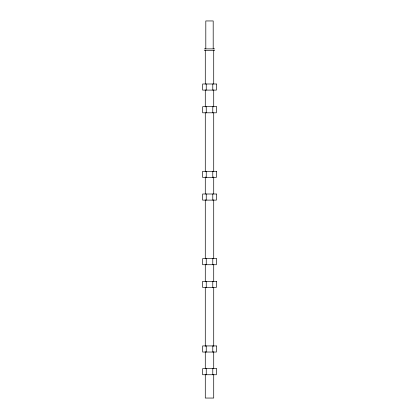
<?xml version="1.0" encoding="UTF-8"?>
<svg xmlns="http://www.w3.org/2000/svg" width="419" height="419" viewBox="0 0 419 419"><rect width="100%" height="100%" fill="white"/><g stroke="black" fill="none" stroke-linecap="round" stroke-linejoin="round"><path stroke-width="0.63" d="M204.268 48.892L214.732 48.892M204.268 50.636L214.732 50.636M213.716 50.636L213.716 84.004M213.716 89.891L213.716 106.903M213.716 112.79L213.716 171.675M213.716 176.907L213.716 193.918M213.716 199.811L213.716 258.691M213.716 264.583L213.716 281.589M213.716 287.481L213.716 346.361M213.716 351.599L213.716 368.61M213.716 374.497L213.716 398.05L205.284 398.05L205.284 374.497M213.192 48.892L213.192 20.95L205.808 20.95L205.808 48.892M212.779 83.989L212.779 90.101M212.779 106.688L212.779 112.8M212.779 171.303L212.779 177.415M212.779 194.002L212.779 200.114M212.779 258.612L212.779 264.724M212.779 281.317L212.779 287.424M212.779 345.926L212.779 352.039M212.779 368.626L212.779 374.738M206.248 83.989L206.248 90.101M206.248 106.688L206.248 112.8M206.248 171.303L206.248 177.415M206.248 194.002L206.248 200.114M206.248 258.612L206.248 264.724M206.248 281.317L206.248 287.424M206.248 345.926L206.248 352.039M206.248 368.626L206.248 374.738M205.284 50.636L205.284 84.004M205.284 89.891L205.284 106.903M205.284 112.79L205.284 171.675M205.284 176.907L205.284 193.918M205.284 199.811L205.284 258.691M205.284 264.583L205.284 281.589M205.284 287.481L205.284 346.361M205.284 351.599L205.284 368.61M216.366 83.989L202.634 83.989L202.634 90.101L216.366 90.101L216.366 83.989M216.366 106.688L202.634 106.688L202.634 112.8L216.366 112.8L216.366 106.688M216.366 171.303L202.634 171.303L202.634 177.415L216.366 177.415L216.366 171.303M216.366 194.002L202.634 194.002L202.634 200.114L216.366 200.114L216.366 194.002M216.366 258.612L202.634 258.612L202.634 264.724L216.366 264.724L216.366 258.612M216.366 281.317L202.634 281.317L202.634 287.424L216.366 287.424L216.366 281.317M216.366 345.926L202.634 345.926L202.634 352.039L216.366 352.039L216.366 345.926M216.366 368.626L202.634 368.626L202.634 374.738L216.366 374.738L216.366 368.626"/></g></svg>
